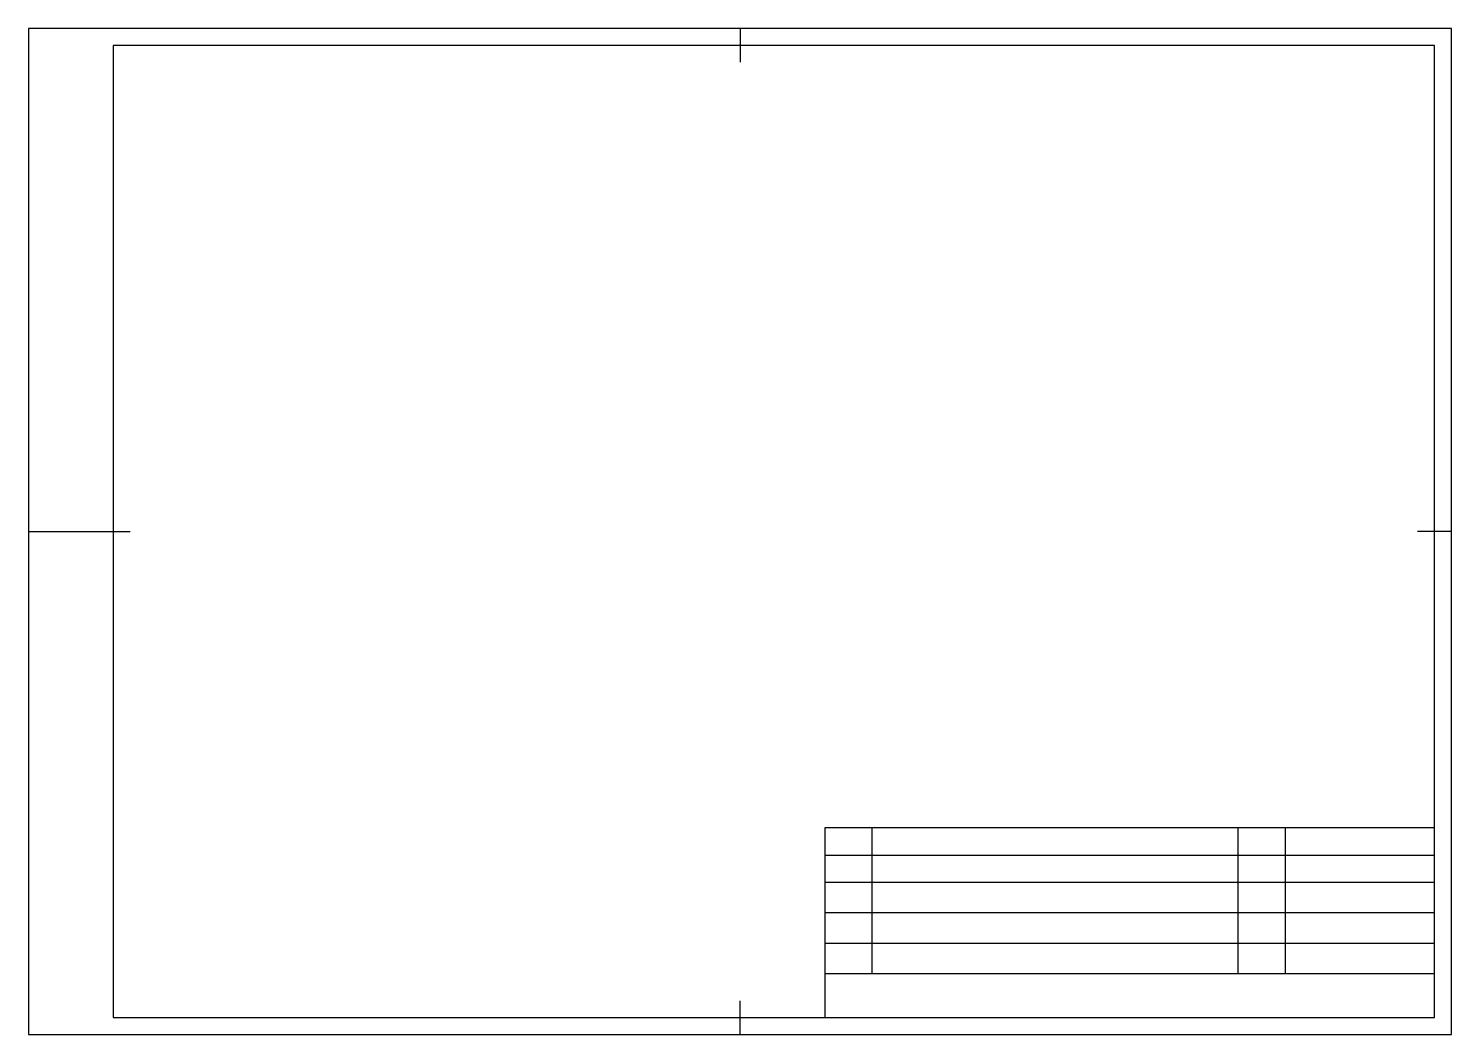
# Model space of a CAD drawing. Extents: x 0 to 420, y 0 to 297.
import ezdxf

# ---------------------------------------------------------------- set-up
doc = ezdxf.new("R2010")
doc.units = 0

msp = doc.modelspace()

# ---------------------------------------------------------------- linework, layer by layer
at = {"layer": 'FRAME'}
for p, q in [((210, 297), (210, 287)), ((415, 292), (25, 292)), ((25, 292), (25, 5)), ((415, 5), (415, 292)), ((0, 148.5), (30, 148.5)), ((420, 148.5), (410, 148.5)), ((415, 61), (235, 61)), ((235, 61), (235, 5)), ((415, 5), (415, 61)), ((210, 0), (210, 10)), ((25, 5), (415, 5)), ((235, 5), (415, 5))]:
    msp.add_line(p, q, dxfattribs=at)
at = {"layer": 'THIN'}
for p, q in [((420, 297), (0, 297)), ((0, 297), (0, 0)), ((420, 0), (420, 297)), ((249, 18), (249, 61)), ((357, 18), (357, 61)), ((371, 18), (371, 61)), ((235, 53), (415, 53)), ((235, 45), (415, 45)), ((235, 36), (415, 36)), ((235, 27), (415, 27)), ((235, 18), (415, 18)), ((0, 0), (420, 0))]:
    msp.add_line(p, q, dxfattribs=at)

doc.saveas('drawing.dxf')
